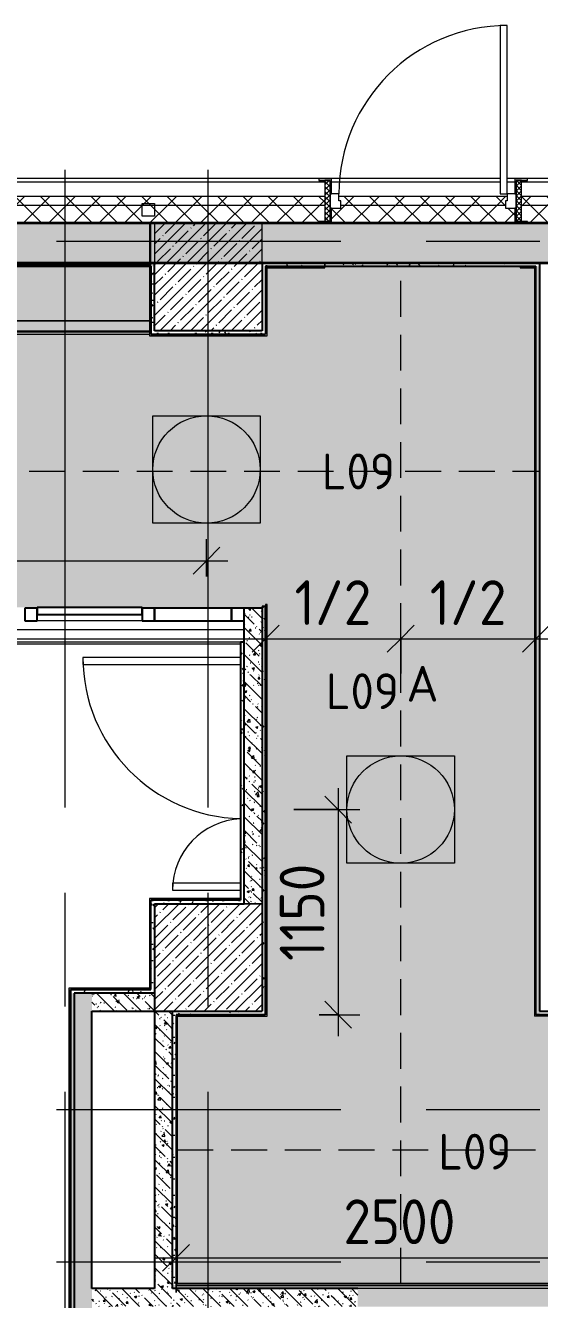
# Model space of a CAD drawing. Header units: millimetres. Extents: x 35802 to 233035, y -8553 to 29000.
# Drawn here: x 65439 to 68310, y 21089 to 28205 of the extents above; entities that cross this region are included whole.
import ezdxf

# ---------------------------------------------------------------- set-up
doc = ezdxf.new("R2010")
doc.units = ezdxf.units.MM
doc.linetypes.add('ADSK_Штрих_ш2 п1', pattern=[300, 200, -100])
doc.linetypes.add('Осевая', pattern=[3175, 635, -476.25, 1587.5, -476.25])
for name, color, linetype, lineweight in [('A-ANNO-DIMS', 7, 'Continuous', 9), ('A-ANNO-DIMS-100', 7, 'Continuous', 9), ('A-ANNO-NOTE', 7, 'Continuous', 9), ('A-DETL-1', 7, 'ADSK_Штрих_ш2 п1', 9), ('A-DOOR', 7, 'Continuous', 9), ('A-DOOR-1', 7, 'Continuous', 13), ('A-DOOR-FRAM', 7, 'Continuous', 9), ('A-DOOR-FRAM-1', 7, 'Continuous', 13), ('A-GLAZ', 7, 'Continuous', 9), ('A-GLAZ-1', 7, 'Continuous', 13), ('A-GLAZ-CURT', 7, 'Continuous', 9), ('A-GLAZ-CURT-1', 7, 'Continuous', 25), ('A-GLAZ-CWMG', 7, 'Continuous', 9), ('A-GLAZ-CWMG-1', 7, 'Continuous', 25), ('A-WALL', 7, 'Continuous', 9), ('E-LITE-EQPM-IDEN', 7, 'Continuous', 9), ('I-WALL', 7, 'Continuous', 9), ('S-COLS', 7, 'Continuous', 9), ('Оси', 7, 'Continuous', 9), ('Оси-2', 7, 'Осевая', 9)]:
    doc.layers.add(name, color=color, linetype=linetype, lineweight=lineweight)
doc.layers.add('A-CLNG-PATT-1', color=7, linetype='Continuous', lineweight=9, transparency=1)
for name, color, linetype, lineweight, true_color in [('A-WALL-1', 7, 'Continuous', 35, 0x3c3c3c), ('A-WALL-2', 7, 'Continuous', 25, 0x3c3c3c), ('A-WALL-3', 7, 'Continuous', 13, 0x3c3c3c), ('A-WALL-FNSH-1', 7, 'Continuous', 9, 0x3c3c3c), ('A-WALL-FNSH-2', 7, 'Continuous', 13, 0x3c3c3c), ('G-ANNO-TEXT-1', 1, 'Continuous', 9, 0xff0000)]:
    doc.layers.add(name, color=color, linetype=linetype, lineweight=lineweight, true_color=true_color)
doc.styles.add('GOST Common', font='GOST_Common.ttf', dxfattribs={"height": 200})
doc.styles.add('ISOCPEUR', font='isocpeur.ttf', dxfattribs={"width": 0.9, "height": 250})
doc.styles.add('ISOCPEUR_1', font='isocpeur.ttf', dxfattribs={"height": 200})
doc.dimstyles.new('ISO-2_5_0_9К_БОЛЬШОЙ', dxfattribs={"dimscale": 304.8, "dimtxt": 248.995294, "dimasz": 0.492126, "dimexe": 0.393701, "dimexo": 0.984252, "dimgap": 0, "dimtad": 1, "dimdec": 0, "dimrnd": 10, "dimzin": 0, "dimdsep": 46, "dimtxsty": 'ISOCPEUR', "dimblk1": 'OBLIQUE', "dimblk2": 'OBLIQUE', "dimsah": 1, "dimcen": 0.09, "dimdle": 0.393701, "dimazin": 0, "dimtfac": 1, "dimtdec": 4, "dimtix": 1, "dimtmove": 0, "dimatfit": 3, "dimfxl": 1, "dimtvp": 1, "dimtolj": 1, "dimtzin": 0, "dimarcsym": 2})
pattern_1 = [(45, (0, 0), (-57.02463, 57.02463), []), (45, (57.025, 0), (-57.02463, 57.02463), [100.806, -20.161, 3.353, -16.808])]
pattern_2 = [(135, (0, 0), (-75.43415, -75.43415), [106.68, -17.78, 3.556, -17.78]), (135, (0, 75.39), (-75.43415, -75.43415), []), (50, (0, 0), (127.52922, -11.15758), [13.335, -146.685]), (355, (0, 0), (-24.66966, 133.74002), [10.668, -117.348]), (100.451, (10.63, -0.93), (102.85973, 122.58178), [11.333, -124.663]), (46.184, (0, 35.56), (189.75516, -29.43036), [20.002, -220.027]), (96.636, (15.81, 33.1), (166.1822, 173.1996), [17, -186.995]), (351.184, (0, 35.56), (166.18393, 173.19757), [16.002, -176.022]), (21, (17.78, 26.67), (106.13027, -71.58603), [13.335, -146.685]), (326, (17.78, 26.67), (43.26188, 128.93175), [10.668, -117.348]), (71.451, (26.62, 20.7), (149.39198, 57.34505), [11.333, -124.663]), (37.5, (0, 0), (2.162228, 59.188357), [3.353, -112.573, 3.353, -115.773, -117.792]), (37.5, (0, 0), (2.162228, 59.188357), [-235.052, 3.353, -114.44]), (7.5, (0, 0), (46.773857, 70.12615), [3.353, -64.567, 3.353, -109.906, -44.894]), (7.5, (0, 0), (46.773857, 70.12615), [-181.178, 3.353, -41.542]), (327.5, (-39.65, 0), (94.91367, -4.010093), [3.353, -41.097, 3.353, -135.331, -184.023]), (327.5, (-39.65, 0), (94.91367, -4.010093), [-183.134, 3.353, -180.67]), (317.5, (-57.43, 0), (103.69057, 17.79882), [3.353, -54.432, 3.353, -88.748, -130.683]), (317.5, (-57.43, 0), (103.69057, 17.79882), [-149.885, 3.353, -127.33])]
pattern_3 = [(45, (0, 0), (-70.71068, 70.71068), []), (135, (0, 0), (-70.71068, -70.71068), [])]
pattern_4 = [(0, (0, 0), (121.92, 30.48), [10.058, -81.382, 10.058, -81.382, -487.68]), (0, (0, 0), (121.92, 30.48), [-182.88, 10.058, -172.822, 10.058, -81.382, -213.36]), (0, (0, 0), (121.92, 30.48), [-457.2, 10.058, -50.902, 10.058, -142.342]), (120, (45.72, 15.24), (-87.356454, 90.345817), [10.058, -81.382, 10.058, -81.382, -487.68]), (120, (45.72, 15.24), (-87.356454, 90.345817), [-182.88, 10.058, -172.822, 10.058, -81.382, -213.36]), (120, (45.72, 15.24), (-87.356454, 90.345817), [-457.2, 10.058, -50.902, 10.058, -142.342]), (240, (60.96, 76.2), (-34.563546, -120.825817), [10.058, -81.382, 10.058, -81.382, -487.68]), (240, (60.96, 76.2), (-34.563546, -120.825817), [-182.88, 10.058, -172.822, 10.058, -81.382, -213.36]), (240, (60.96, 76.2), (-34.563546, -120.825817), [-457.2, 10.058, -50.902, 10.058, -142.342])]

# ---------------------------------------------------------------- blocks, each defined once
blk = doc.blocks.new('Прямоугольный импост - 50 x 70 мм-24235515-План расстановки осветительного оборудования 1 этажа в осях 12-23')
at = {"layer": 'A-GLAZ-CWMG-1'}
for p, q in [((0, 35), (-70, 35)), ((-70, 35), (-70, -35)), ((0, -35), (0, 35)), ((-70, -35), (0, -35))]:
    blk.add_line(p, q, dxfattribs=at)
blk = doc.blocks.new('120_Окно_СКБ_3Ст - 120_Окно_СКБ_3Ст_5100-21641134-План расстановки осветительного оборудования 1 этажа в осях 12-23')
at = {"layer": 'A-GLAZ-1'}
for p, q in [((-2550, -75), (-2550, -5)), ((-2550, -5), (-2480, -5)), ((-2480, -5), (-2480, -75)), ((-1720, -75), (-1720, -5)), ((-1720, -5), (-1650, -5)), ((-1650, -5), (-1650, -75)), ((1650, -75), (1650, -5)), ((1650, -5), (1720, -5)), ((1720, -5), (1720, -75)), ((2480, -75), (2480, -5)), ((2480, -5), (2550, -5)), ((2550, -5), (2550, -75)), ((-2480, -75), (-2550, -75)), ((-1650, -75), (-1720, -75)), ((1720, -75), (1650, -75)), ((2550, -75), (2480, -75))]:
    blk.add_line(p, q, dxfattribs=at)
blk = doc.blocks.new('110_Дверь_СКБ_1Ст_Наружная - ДН-2д_л__ Дверь из подвала ЛК _900 мм в свету_ 3300-22851703-План расстановки осветительного оборудования 1 этажа в осях 12-23')
at = {"layer": 'A-DOOR'}
h = blk.add_hatch(dxfattribs=at)
h.set_pattern_fill('FP_58', color=256, style=0, pattern_type=2)
h.set_pattern_definition([(135, (1756.41, 199.685), (-14.14214, -14.14214), []), (225, (1756.41, 199.685), (14.14214, -14.14214), [])])
h.paths.add_polyline_path([(569.5, -105), (569.5, 125), (539.5, 125), (539.5, -105)])
at = {"layer": 'A-DOOR-FRAM'}
h = blk.add_hatch(dxfattribs=at)
h.set_pattern_fill('FP_59', color=256, style=0, pattern_type=2)
h.set_pattern_definition([(45, (-366.384, 199.685), (-14.1421, 14.1421), []), (135, (-366.384, 199.685), (-14.1421, -14.1421), [])])
h.paths.add_polyline_path([(-500.5, -105), (-500.5, 125), (-530.5, 125), (-530.5, -105)])
at = {"layer": 'A-DOOR'}
for p, q in [((-492.5, 133), (-562.5, 133)), ((-562.5, 133), (-562.5, 125)), ((-562.5, 125), (-500.5, 125)), ((-500.5, 125), (-500.5, 50)), ((-492.5, 50), (-492.5, 133)), ((601.5, 133), (531.5, 133)), ((531.5, 133), (531.5, 50)), ((539.5, 50), (539.5, 125)), ((539.5, 125), (601.5, 125)), ((601.5, 125), (601.5, 133)), ((-500.5, 50), (-492.5, 50)), ((531.5, 50), (539.5, 50)), ((-492.5, -30), (-500.5, -30)), ((-500.5, -30), (-500.5, -105)), ((-492.5, -113), (-492.5, -30)), ((539.5, -30), (531.5, -30)), ((531.5, -30), (531.5, -113)), ((539.5, -105), (539.5, -30)), ((-562.5, -105), (-562.5, -113)), ((-500.5, -105), (-562.5, -105)), ((-562.5, -113), (-492.5, -113)), ((531.5, -113), (601.5, -113)), ((601.5, -105), (539.5, -105)), ((601.5, -113), (601.5, -105))]:
    blk.add_line(p, q, dxfattribs=at)
blk.add_arc((489.5, 50), 940, 90, 180, dxfattribs=at)
at = {"layer": 'A-DOOR-1'}
for p, q in [((489.5, 990), (449.5, 990)), ((449.5, 990), (449.5, 50)), ((489.5, 50), (489.5, 990)), ((449.5, 50), (489.5, 50))]:
    blk.add_line(p, q, dxfattribs=at)
at = {"layer": 'A-DOOR-FRAM-1'}
for p, q in [((-500.5, 125), (-530.5, 125)), ((-530.5, 125), (-530.5, -105)), ((-500.5, -105), (-500.5, 125)), ((569.5, 125), (539.5, 125)), ((539.5, 125), (539.5, -105)), ((569.5, -105), (569.5, 125)), ((-450.5, 50), (-500.5, 50)), ((-500.5, 50), (-500.5, -30)), ((-450.5, 10), (-450.5, 50)), ((-440.5, 10), (-450.5, 10)), ((-440.5, -30), (-440.5, 10)), ((489.5, 10), (479.5, 10)), ((479.5, 10), (479.5, -30)), ((489.5, 50), (489.5, 10)), ((539.5, 50), (489.5, 50)), ((539.5, -30), (539.5, 50)), ((-500.5, -30), (-440.5, -30)), ((479.5, -30), (539.5, -30)), ((-530.5, -105), (-500.5, -105)), ((539.5, -105), (569.5, -105))]:
    blk.add_line(p, q, dxfattribs=at)
blk = doc.blocks.new('110_Дверь_СКБ_2Ст - Д-10а_ СОШ_Дв_1450x2100h_Горячий цех-25784455-План расстановки осветительного оборудования 1 этажа в осях 12-23')
at = {"layer": 'A-DOOR'}
for centre, radius, start, end in [((662.5, 50), 900, 90, 178.72242), ((-637.5, 50), 400, 2.88328, 90)]:
    blk.add_arc(centre, radius, start, end, dxfattribs=at)
at = {"layer": 'A-DOOR-1'}
for p, q in [((662.5, 950), (622.5, 950)), ((622.5, 950), (622.5, 70)), ((662.5, 70), (662.5, 950)), ((-637.5, 450), (-637.5, 70)), ((-597.5, 450), (-637.5, 450)), ((-597.5, 70), (-597.5, 450))]:
    blk.add_line(p, q, dxfattribs=at)
blk = doc.blocks.new('Системная панель - Сэндвич - 40мм-31693690-План расстановки осветительного оборудования 1 этажа в осях 12-23')
at = {"layer": 'A-GLAZ-CURT'}
for p in [(-542.5, -35), (-42.5, -40)]:
    blk.add_line(p, (-542.5, -40), dxfattribs=at)
at = {"layer": 'A-GLAZ-CURT-1'}
for p, q in [((542.5, 0), (-42.5, 0)), ((-42.5, 0), (-42.5, -40)), ((542.5, -40), (542.5, 0)), ((-42.5, -40), (542.5, -40))]:
    blk.add_line(p, q, dxfattribs=at)
blk = doc.blocks.new('Прямоугольный импост - 50 x 70 мм-23765997-План расстановки осветительного оборудования 1 этажа в осях 12-23')
at = {"layer": 'A-GLAZ-CWMG-1'}
for p, q in [((-35, 35), (35, 35)), ((-35, -35), (-35, 35)), ((35, 35), (35, -35)), ((35, -35), (-35, -35))]:
    blk.add_line(p, q, dxfattribs=at)
blk = doc.blocks.new('Прямоугольный импост - 50 x 70 мм-31693604-План расстановки осветительного оборудования 1 этажа в осях 12-23')
at = {"layer": 'A-GLAZ-CWMG'}
blk.add_line((66090, 24880), (65505, 24880), dxfattribs=at)
blk = doc.blocks.new('Прямоугольный импост - 50 x 70 мм-31693609-План расстановки осветительного оборудования 1 этажа в осях 12-23')
at = {"layer": 'A-GLAZ-CWMG-1'}
for p, q in [((66160, 24950), (66160, 24880)), ((66590, 24950), (66160, 24950)), ((66590, 24880), (66590, 24950)), ((66160, 24880), (66590, 24880))]:
    blk.add_line(p, q, dxfattribs=at)
blk = doc.blocks.new('Прямоугольный импост - 50 x 70 мм-31693849-План расстановки осветительного оборудования 1 этажа в осях 12-23')
at = {"layer": 'A-GLAZ-CWMG-1'}
for p, q in [((0, 35), (-70, 35)), ((-70, 35), (-70, -35)), ((0, -35), (0, 35)), ((-70, -35), (0, -35))]:
    blk.add_line(p, q, dxfattribs=at)
blk = doc.blocks.new('Зашивка приборов отопления10 - Зашивка приборов отопления-33278020-План расстановки осветительного оборудования 1 этажа в осях 12-23')
at = {"layer": 'A-WALL'}
for p, q in [((51578, 26555), (56922, 26555)), ((56922, 26555), (51578, 26555)), ((51578, 26480), (56922, 26480))]:
    blk.add_line(p, q, dxfattribs=at)
blk = doc.blocks.new('DIMBLOCK110-План расстановки осветительного оборудования 1 этажа в осях 12-23')
at = {"layer": 'A-ANNO-DIMS-100'}
for p, q in [((66280, 21128.1), (66280, 21442)), ((66160, 21322), (68781, 21322)), ((66280, 21322), (66280, 21128.1)), ((68781, 21328), (68781, 21202)), ((68781, 21322), (68781, 21328))]:
    blk.add_line(p, q, dxfattribs=at)
at = {"layer": 'A-ANNO-DIMS-100', "lineweight": 20}
for p, q in [((66280, 21322), (66355, 21397)), ((68781, 21322), (68856, 21397)), ((66280, 21322), (66205, 21247)), ((68781, 21322), (68706, 21247))]:
    blk.add_line(p, q, dxfattribs=at)
at = {"layer": 'A-ANNO-DIMS-100', "color": 0, "insert": (67214.5, 21648.6), "char_height": 250, "width": 758.478, "attachment_point": 1, "line_spacing_factor": 1.149209, "style": 'ISOCPEUR'}
blk.add_mtext('2500', dxfattribs=at)
blk = doc.blocks.new('_Oblique')
at = {"color": 0, "linetype": 'ByBlock', "lineweight": -2}
blk.add_line((-0.5, -0.5), (0.5, 0.5), dxfattribs=at)
blk = doc.blocks.new('DIMBLOCK260-План расстановки осветительного оборудования 1 этажа в осях 12-23')
at = {"layer": 'A-ANNO-DIMS-100'}
for p, q in [((62751, 25103.6), (62751, 25335.3)), ((66450, 25127.5), (66450, 25335.3)), ((62751, 25215.3), (66570, 25215.3)), ((62751, 25215.3), (62751, 25103.6)), ((66450, 25215.3), (66450, 25127.5))]:
    blk.add_line(p, q, dxfattribs=at)
at = {"layer": 'A-ANNO-DIMS-100', "lineweight": 20}
for p, q in [((62751, 25215.3), (62826, 25290.3)), ((66450, 25215.3), (66525, 25290.3)), ((62751, 25215.3), (62676, 25140.3)), ((66450, 25215.3), (66375, 25140.3))]:
    blk.add_line(p, q, dxfattribs=at)
at = {"layer": 'A-ANNO-DIMS-100', "color": 0, "insert": (64284.5, 25541.9), "char_height": 250, "width": 758.478, "attachment_point": 1, "line_spacing_factor": 1.149209, "style": 'ISOCPEUR'}
blk.add_mtext('3700', dxfattribs=at)
blk = doc.blocks.new('DIMBLOCK263-План расстановки осветительного оборудования 1 этажа в осях 12-23')
at = {"layer": 'A-ANNO-DIMS-100'}
for p, q in [((66780, 24585.9), (66780, 24899.8)), ((67535, 24585.9), (67535, 24899.8)), ((66660, 24779.8), (67535, 24779.8)), ((66780, 24779.8), (66780, 24585.9)), ((67535, 24779.8), (67535, 24585.9))]:
    blk.add_line(p, q, dxfattribs=at)
at = {"layer": 'A-ANNO-DIMS-100', "lineweight": 20}
for p, q in [((66780, 24779.8), (66855, 24854.8)), ((67535, 24779.8), (67610, 24854.8)), ((66780, 24779.8), (66705, 24704.8)), ((67535, 24779.8), (67460, 24704.8))]:
    blk.add_line(p, q, dxfattribs=at)
at = {"layer": 'A-ANNO-DIMS-100', "color": 0, "insert": (66942, 25106.4), "char_height": 250, "width": 517.144, "attachment_point": 1, "line_spacing_factor": 1.149209, "style": 'ISOCPEUR'}
blk.add_mtext('1/2', dxfattribs=at)
blk = doc.blocks.new('DIMBLOCK264-План расстановки осветительного оборудования 1 этажа в осях 12-23')
at = {"layer": 'A-ANNO-DIMS-100'}
for p, q in [((67535, 24585.9), (67535, 24899.8)), ((68290, 24585.9), (68290, 24899.8)), ((67535, 24779.8), (68410, 24779.8)), ((67535, 24779.8), (67535, 24585.9)), ((68290, 24779.8), (68290, 24585.9))]:
    blk.add_line(p, q, dxfattribs=at)
at = {"layer": 'A-ANNO-DIMS-100', "lineweight": 20}
for p, q in [((67535, 24779.8), (67610, 24854.8)), ((68290, 24779.8), (68365, 24854.8)), ((67535, 24779.8), (67460, 24704.8)), ((68290, 24779.8), (68215, 24704.8))]:
    blk.add_line(p, q, dxfattribs=at)
at = {"layer": 'A-ANNO-DIMS-100', "color": 0, "insert": (67697, 25106.4), "char_height": 250, "width": 517.144, "attachment_point": 1, "line_spacing_factor": 1.149209, "style": 'ISOCPEUR'}
blk.add_mtext('1/2', dxfattribs=at)
blk = doc.blocks.new('DIMBLOCK265-План расстановки осветительного оборудования 1 этажа в осях 12-23')
at = {"layer": 'A-ANNO-DIMS-100'}
for p, q in [((67185.5, 23945.5), (67185.5, 22560)), ((66937, 23825.5), (67305.5, 23825.5)), ((67185.5, 23825.5), (66937, 23825.5)), ((67080, 22680), (67305.5, 22680)), ((67185.5, 22680), (67080, 22680))]:
    blk.add_line(p, q, dxfattribs=at)
at = {"layer": 'A-ANNO-DIMS-100', "lineweight": 20}
for p, q in [((67185.5, 23825.5), (67110.5, 23900.5)), ((67185.5, 23825.5), (67260.5, 23750.5)), ((67185.5, 22680), (67110.5, 22755)), ((67185.5, 22680), (67260.5, 22605))]:
    blk.add_line(p, q, dxfattribs=at)
at = {"layer": 'A-ANNO-DIMS-100', "color": 0, "insert": (66858.9, 22979.8), "char_height": 250, "width": 655.049, "attachment_point": 1, "rotation": 90, "line_spacing_factor": 1.149209, "style": 'ISOCPEUR'}
blk.add_mtext('1150', dxfattribs=at)

msp = doc.modelspace()

# ---------------------------------------------------------------- hatches: boundary and pattern name
at = {"layer": 'A-CLNG-PATT-1'}
h = msp.add_hatch(color=256, dxfattribs=at)
h.paths.add_polyline_path([(84590, 20178), (84590, 21652), (82302, 21652), (82302, 22672), (68282, 22672), (68282, 26852), (68202, 26852), (68202, 26860), (67111, 26860), (67110, 26852), (66788, 26852), (66788, 26472), (66132, 26472), (66132, 26859), (60788, 26859), (60788, 26472), (60132, 26472), (60132, 26852), (57578, 26852), (57578, 25558), (57958, 25558), (57958, 24978), (58130, 24978), (58130, 24950), (58180, 24950), (58180, 24850), (58785, 24850), (58785, 24950), (58835, 24950), (58835, 24850), (59885, 24850), (59885, 24950), (59935, 24950), (59935, 24850), (60560, 24850), (60560, 24950), (60770, 24950), (60770, 24955), (61865, 24955), (61865, 24950), (61935, 24950), (61935, 24955), (63055, 24955), (63055, 24950), (63125, 24950), (63125, 24955), (64245, 24955), (64245, 24950), (64315, 24950), (64315, 24955), (65435, 24955), (65435, 24950), (65505, 24950), (65505, 24955), (66090, 24955), (66090, 24950), (66760, 24950), (66760, 24960), (66780, 24960), (66780, 24970.5), (66788, 24970.5), (66788, 22672), (66288, 22672), (66288, 21178), (78707.8, 21178), (78707.8, 20178), (83295.5, 20178), (83295.5, 20188), (83315.5, 20188), (83315.5, 20178)])
h.paths.add_polyline_path([(58140, 24810), (58140, 24850), (58130, 24850), (58130, 24810)])
h.paths.add_polyline_path([(60600, 24830), (60610, 24830), (60610, 24850), (60600, 24850)])
at = {"layer": 'A-WALL'}
h = msp.add_hatch(dxfattribs=at)
h.set_pattern_fill('FP_17', color=256, style=0, pattern_type=2)
h.set_pattern_definition(pattern_3)
h.paths.add_polyline_path([(84590, 27200), (84590, 27250), (68210, 27250), (68210, 27200), (83263.9, 27200)])
h.paths.add_polyline_path([(68120, 27200), (68120, 27225), (68130, 27225), (68130, 27250), (67190, 27250), (67190, 27225), (67200, 27225), (67200, 27200), (68028.4, 27200)])
h.paths.add_polyline_path([(67110, 27200), (67110, 27250), (42160, 27250), (42160, 27200), (66577.4, 27200)])
h = msp.add_hatch(dxfattribs=at)
h.set_pattern_fill('FP_17', color=256, style=0, pattern_type=2)
h.set_pattern_definition(pattern_3)
h.paths.add_polyline_path([(84590, 27100), (84590, 27200), (68210, 27200), (68210, 27110), (68242, 27110), (68242, 27102), (68172, 27102), (68172, 27185), (68120, 27185), (68120, 27200), (67200, 27200), (67200, 27185), (67148, 27185), (67148, 27102), (67078, 27102), (67078, 27110), (67110, 27110), (67110, 27200), (42160, 27200), (42160, 27100), (83263.9, 27100)])
at = {"layer": 'I-WALL'}
h = msp.add_hatch(dxfattribs=at)
h.set_pattern_fill('FP_1', color=256, style=0, pattern_type=2)
h.set_pattern_definition(pattern_1)
h.paths.add_polyline_path([(84200, 26880), (84200, 27100), (42780, 27100), (42780, 26900), (42760, 26900), (42760, 26880), (84100, 26880)])
h = msp.add_hatch(dxfattribs=at)
h.set_pattern_fill('FP_67', color=256, style=0, pattern_type=2)
h.set_pattern_definition(pattern_4)
h.paths.add_polyline_path([(66140, 26860), (66160, 26860), (66160, 26880), (60780, 26880), (60780, 26860), (65851.9, 26860)])
h = msp.add_hatch(dxfattribs=at)
h.set_pattern_fill('FP_67', color=256, style=0, pattern_type=2)
h.set_pattern_definition(pattern_4)
h.paths.add_polyline_path([(66140, 26480), (66160, 26480), (66160, 26860), (66140, 26859), (66140, 26569.1)])
h = msp.add_hatch(dxfattribs=at)
h.set_pattern_fill('FP_67', color=256, style=0, pattern_type=2)
h.set_pattern_definition(pattern_4)
h.paths.add_polyline_path([(66780, 26500), (66780, 26880), (66760, 26880), (66760, 26500)])
h = msp.add_hatch(dxfattribs=at)
h.set_pattern_fill('FP_67', color=256, style=0, pattern_type=2)
h.set_pattern_definition(pattern_4)
h.paths.add_polyline_path([(66788, 26860), (68310, 26860), (68310, 26880), (66780, 26880), (66780, 26860)])
h = msp.add_hatch(dxfattribs=at)
h.set_pattern_fill('FP_67', color=256, style=0, pattern_type=2)
h.set_pattern_definition(pattern_4)
h.paths.add_polyline_path([(68310, 22680), (68310, 26860), (68290, 26860), (68290, 22680)])
h = msp.add_hatch(dxfattribs=at)
h.set_pattern_fill('FP_67', color=256, style=0, pattern_type=2)
h.set_pattern_definition(pattern_4)
h.paths.add_polyline_path([(66160, 26480), (66780, 26480), (66780, 26500), (66160, 26500)])
h = msp.add_hatch(dxfattribs=at)
h.set_pattern_fill('FP_21', color=256, style=0, pattern_type=2)
h.set_pattern_definition(pattern_2)
h.paths.add_polyline_path([(66760, 23300), (66760, 24950), (66660, 24950), (66660, 23300)])
h = msp.add_hatch(dxfattribs=at)
h.set_pattern_fill('FP_67', color=256, style=0, pattern_type=2)
h.set_pattern_definition(pattern_4)
h.paths.add_polyline_path([(66780, 22700), (66780, 24960), (66760, 24960), (66760, 22700)])
h = msp.add_hatch(dxfattribs=at)
h.set_pattern_fill('FP_67', color=256, style=0, pattern_type=2)
h.set_pattern_definition(pattern_4)
h.paths.add_polyline_path([(66640, 23300), (66660, 23300), (66660, 24760), (66640, 24760), (66640, 23320)])
h = msp.add_hatch(dxfattribs=at)
h.set_pattern_fill('FP_67', color=256, style=0, pattern_type=2)
h.set_pattern_definition(pattern_4)
h.paths.add_polyline_path([(66640, 23300), (66640, 23320), (66140, 23320), (66140, 23300), (66577.4, 23300)])
h = msp.add_hatch(dxfattribs=at)
h.set_pattern_fill('FP_67', color=256, style=0, pattern_type=2)
h.set_pattern_definition(pattern_4)
h.paths.add_polyline_path([(66160, 22800), (66160, 23300), (66140, 23300), (66140, 22800)])
h = msp.add_hatch(dxfattribs=at)
h.set_pattern_fill('FP_67', color=256, style=0, pattern_type=2)
h.set_pattern_definition(pattern_4)
h.paths.add_polyline_path([(65710, 22800), (66140, 22800), (66140, 22820), (65690, 22820), (65690, 22800)])
h = msp.add_hatch(dxfattribs=at)
h.set_pattern_fill('FP_67', color=256, style=0, pattern_type=2)
h.set_pattern_definition(pattern_4)
h.paths.add_polyline_path([(65710, 15530), (65710, 22800), (65690, 22800), (65690, 15530)])
h = msp.add_hatch(dxfattribs=at)
h.set_pattern_fill('FP_21', color=256, style=0, pattern_type=2)
h.set_pattern_definition(pattern_2)
h.paths.add_polyline_path([(65810, 15550), (65810, 22800), (65710, 22800), (65710, 15550)])
h = msp.add_hatch(dxfattribs=at)
h.set_pattern_fill('FP_21', color=256, style=0, pattern_type=2)
h.set_pattern_definition(pattern_2)
h.paths.add_polyline_path([(65810, 22700), (66160, 22700), (66160, 22800), (65810, 22800)])
h = msp.add_hatch(dxfattribs=at)
h.set_pattern_fill('FP_21', color=256, style=0, pattern_type=2)
h.set_pattern_definition(pattern_2)
h.paths.add_polyline_path([(66260, 21150), (66260, 22700), (66160, 22700), (66160, 21150)])
h = msp.add_hatch(dxfattribs=at)
h.set_pattern_fill('FP_67', color=256, style=0, pattern_type=2)
h.set_pattern_definition(pattern_4)
h.paths.add_polyline_path([(66280, 21170), (66280, 22700), (66260, 22700), (66260, 21170)])
h = msp.add_hatch(dxfattribs=at)
h.set_pattern_fill('FP_67', color=256, style=0, pattern_type=2)
h.set_pattern_definition(pattern_4)
h.paths.add_polyline_path([(66577.4, 22680), (66780, 22680), (66780, 22700), (66280, 22700), (66280, 22680), (66288, 22680)])
h = msp.add_hatch(dxfattribs=at)
h.set_pattern_fill('FP_21', color=256, style=0, pattern_type=2)
h.set_pattern_definition(pattern_2)
h.paths.add_polyline_path([(67295, 21050), (67295, 21150), (65810, 21150), (65810, 21050), (65851.9, 21050)])
h = msp.add_hatch(dxfattribs=at)
h.set_pattern_fill('FP_67', color=256, style=0, pattern_type=2)
h.set_pattern_definition(pattern_4)
h.paths.add_polyline_path([(78579.8, 21150), (78679.8, 21150), (78679.8, 21170), (66260, 21170), (66260, 21150), (77459.9, 21150)])
h = msp.add_hatch(dxfattribs=at)
h.set_pattern_fill('FP_21', color=256, style=0, pattern_type=2)
h.set_pattern_definition(pattern_2)
h.paths.add_polyline_path([(78579.8, 21050), (78579.8, 21150), (70810, 21150), (70810, 21050), (77459.9, 21050)])
h.paths.add_polyline_path([(70204.9, 21050), (70310, 21050), (70310, 21150), (67295, 21150), (67295, 21050), (68753.9, 21050)])
at = {"layer": 'S-COLS'}
h = msp.add_hatch(dxfattribs=at)
h.set_pattern_fill('FP_1', color=256, style=0, pattern_type=2)
h.set_pattern_definition(pattern_1)
h.paths.add_polyline_path([(66160, 26500), (66760, 26500), (66760, 27100), (66160, 27100), (66160, 26569.1)])
h = msp.add_hatch(dxfattribs=at)
h.set_pattern_fill('FP_1', color=256, style=0, pattern_type=2)
h.set_pattern_definition(pattern_1)
h.paths.add_polyline_path([(66160, 22700), (66760, 22700), (66760, 23300), (66160, 23300)])

# ---------------------------------------------------------------- linework, layer by layer
at = {"layer": 'A-ANNO-NOTE'}
for p, q in [((66150, 26025), (66750, 26025)), ((66150, 25425), (66150, 26025)), ((66750, 26025), (66750, 25425)), ((66750, 25425), (66150, 25425)), ((67234.5, 24125.5), (67834.5, 24125.5)), ((67234.5, 23525.5), (67234.5, 24125.5)), ((67834.5, 24125.5), (67834.5, 23525.5)), ((67834.5, 23525.5), (67234.5, 23525.5))]:
    msp.add_line(p, q, dxfattribs=at)
for centre in [(66450, 25725), (67534.5, 23825.5)]:
    msp.add_circle(centre, 300, dxfattribs=at)
at = {"layer": 'A-DETL-1'}
for p, q in [((67535, 21178), (67535, 26860)), ((59160, 25715), (68310, 25715)), ((66288, 21925), (80009, 21925))]:
    msp.add_line(p, q, dxfattribs=at)
at = {"layer": 'A-WALL'}
for p, q in [((67110, 27250), (42160, 27250)), ((67110, 27200), (42160, 27200)), ((68130, 27250), (67190, 27250)), ((68120, 27200), (67200, 27200)), ((84590, 27250), (68210, 27250)), ((84590, 27200), (68210, 27200)), ((66660, 23300), (66760, 23300)), ((70310, 21150), (67295, 21150))]:
    msp.add_line(p, q, dxfattribs=at)
at = {"layer": 'A-WALL-1'}
for p, q in [((84200, 27100), (42780, 27100)), ((57550, 26880), (81350, 26880))]:
    msp.add_line(p, q, dxfattribs=at)
at = {"layer": 'A-WALL-2'}
for p, q in [((60780, 26860), (66140, 26860)), ((66140, 26860), (66140, 26480)), ((66160, 26500), (66160, 26880)), ((66760, 26880), (66760, 26500)), ((66780, 26860), (68290, 26860)), ((66788, 26860), (66780, 26860)), ((66780, 26860), (66780, 26480)), ((68290, 22680), (68290, 26860)), ((68310, 26880), (68310, 22700)), ((66140, 26480), (66780, 26480)), ((66760, 26500), (66160, 26500)), ((66760, 24950), (66660, 24950)), ((66660, 23300), (66660, 24950)), ((66780, 24960), (66760, 24960)), ((66760, 24960), (66760, 22700)), ((66780, 22680), (66780, 24960)), ((66660, 24760), (66640, 24760)), ((66640, 24760), (66640, 23320)), ((66640, 23320), (66140, 23320)), ((66140, 22820), (66140, 23320)), ((66160, 23300), (66160, 21150)), ((66160, 23300), (66660, 23300)), ((65690, 22820), (65690, 15530)), ((65690, 22820), (66140, 22820)), ((65710, 22800), (65710, 15550)), ((66160, 22800), (65710, 22800)), ((65810, 21150), (65810, 22700)), ((65810, 22700), (66760, 22700)), ((66260, 21150), (66260, 22700)), ((68310, 22700), (70310, 22700)), ((66280, 22680), (66280, 21170)), ((66780, 22680), (66280, 22680)), ((82310, 22680), (68290, 22680)), ((66160, 21150), (65810, 21150)), ((67295, 21150), (66260, 21150)), ((66280, 21170), (78699.8, 21170))]:
    msp.add_line(p, q, dxfattribs=at)
at = {"layer": 'A-WALL-3'}
for p, q in [((67110, 27330), (42160, 27330)), ((68090, 27330), (67148, 27330)), ((68172, 27330), (68130, 27330)), ((84590, 27330), (68210, 27330)), ((60760, 27100), (84590, 27100))]:
    msp.add_line(p, q, dxfattribs=at)
at = {"layer": 'A-WALL-FNSH-1'}
for p, q in [((68090, 27350), (42160, 27350)), ((84590, 27350), (68130, 27350))]:
    msp.add_line(p, q, dxfattribs=at)
at = {"layer": 'A-WALL-FNSH-2'}
for p, q in [((66132, 27100), (66132, 26472)), ((66140, 26860), (66140, 27100)), ((66140, 26867), (60788, 26867)), ((60788, 26859), (66140, 26859)), ((66780, 26852), (67111, 26852)), ((66788, 26472), (66788, 26860)), ((67110, 26880), (67110, 26860)), ((67111, 26852), (67111, 26880)), ((68202, 26860), (68202, 26852)), ((68202, 26852), (68282, 26852)), ((68282, 26852), (68282, 22672)), ((66132, 26472), (66788, 26472)), ((66788, 24970.5), (66780, 24970.5)), ((66780, 24970.5), (66780, 24960)), ((66788, 22672), (66788, 24970.5)), ((66640, 24760), (60730, 24760)), ((60738, 24752), (66640, 24752)), ((66132, 23328), (66132, 22820)), ((66640, 23328), (66132, 23328)), ((65682, 22828), (65682, 15522)), ((66140, 22828), (65682, 22828)), ((66288, 21178), (66288, 22672)), ((66288, 22672), (66788, 22672)), ((82310, 22672), (68282, 22672)), ((78707.8, 21178), (66288, 21178))]:
    msp.add_line(p, q, dxfattribs=at)
at = {"layer": 'I-WALL'}
for p, q in [((60788, 26500), (66132, 26500)), ((66132, 26492), (60788, 26492)), ((66660, 24830), (60710, 24830)), ((60710, 24780), (66660, 24780))]:
    msp.add_line(p, q, dxfattribs=at)
at = {"layer": 'S-COLS'}
for p, q in [((66760, 27100), (66160, 27100)), ((66160, 27100), (66160, 26500)), ((66760, 26500), (66760, 27100)), ((66160, 26500), (66760, 26500)), ((66660, 23300), (66160, 23300)), ((66160, 23300), (66160, 22700)), ((66760, 23300), (66660, 23300)), ((66760, 22700), (66760, 23300)), ((66160, 22700), (66760, 22700))]:
    msp.add_line(p, q, dxfattribs=at)
at = {"layer": 'Оси'}
for p, q in [((65660, 24898.1), (65660, 27398.1)), ((66460, 24898.1), (66460, 27398.1))]:
    msp.add_line(p, q, dxfattribs=at)
at = {"layer": 'Оси-2'}
for p, q in [((39101.6, 27000), (82250, 27000)), ((65660, 501), (65660, 24898.1)), ((66460, 501), (66460, 24898.1)), ((39101.6, 22150), (82250, 22150)), ((39101.6, 21300), (82250, 21300))]:
    msp.add_line(p, q, dxfattribs=at)

# ---------------------------------------------------------------- block references
at = {"layer": 'A-DOOR'}
msp.add_blockref('110_Дверь_СКБ_1Ст_Наружная - ДН-2д_л__ Дверь из подвала ЛК _900 мм в свету_ 3300-22851703-План расстановки осветительного оборудования 1 этажа в осях 12-23', (67640.5, 27215), dxfattribs=at)
at = {"layer": 'A-DOOR', "rotation": 89.99999999999982}
msp.add_blockref('110_Дверь_СКБ_2Ст - Д-10а_ СОШ_Дв_1450x2100h_Горячий цех-25784455-План расстановки осветительного оборудования 1 этажа в осях 12-23', (66710, 24012.5), dxfattribs=at)
at = {"layer": 'A-GLAZ'}
msp.add_blockref('120_Окно_СКБ_3Ст - 120_Окно_СКБ_3Ст_5100-21641134-План расстановки осветительного оборудования 1 этажа в осях 12-23', (63610, 27215), dxfattribs=at)
at = {"layer": 'A-GLAZ-CURT', "rotation": 180}
msp.add_blockref('Системная панель - Сэндвич - 40мм-31693690-План расстановки осветительного оборудования 1 этажа в осях 12-23', (66047.5, 24915), dxfattribs=at)
at = {"layer": 'A-GLAZ-CWMG', "extrusion": (0, 0, -1)}
msp.add_blockref('Прямоугольный импост - 50 x 70 мм-23765997-План расстановки осветительного оборудования 1 этажа в осях 12-23', (-65470, 24915), dxfattribs=at)
at = {"layer": 'A-GLAZ-CWMG'}
for name, p in [('Прямоугольный импост - 50 x 70 мм-31693849-План расстановки осветительного оборудования 1 этажа в осях 12-23', (66160, 24915)), ('Прямоугольный импост - 50 x 70 мм-31693609-План расстановки осветительного оборудования 1 этажа в осях 12-23', (0, 0)), ('Прямоугольный импост - 50 x 70 мм-24235515-План расстановки осветительного оборудования 1 этажа в осях 12-23', (66660, 24915)), ('Прямоугольный импост - 50 x 70 мм-31693604-План расстановки осветительного оборудования 1 этажа в осях 12-23', (0, 0))]:
    msp.add_blockref(name, p, dxfattribs=at)
at = {"layer": 'A-WALL'}
msp.add_blockref('Зашивка приборов отопления10 - Зашивка приборов отопления-33278020-План расстановки осветительного оборудования 1 этажа в осях 12-23', (9210, 0), dxfattribs=at)

# ---------------------------------------------------------------- texts
at = {"layer": 'E-LITE-EQPM-IDEN', "char_height": 200, "width": 529.114, "attachment_point": 1, "style": 'GOST Common'}
for insert in [(67094.4, 25814.3), (67116.9, 24586.4), (67744.9, 22014.8)]:
    msp.add_mtext('L09', dxfattribs=dict(at, insert=insert))
at = {"layer": 'G-ANNO-TEXT-1', "insert": (67566.6, 24628.2), "char_height": 200, "width": 224.472, "attachment_point": 1, "style": 'ISOCPEUR_1'}
msp.add_mtext('\\fISOCPEUR|b0|i0|c204|p34|;А', dxfattribs=at)

# ---------------------------------------------------------------- dimensions: what is measured, and where the dimension line sits
at = {"layer": 'A-ANNO-DIMS'}
for base, p1, p2, override, picture, middle in [((66450, 25215.3), (62751, 25403.6), (66450, 25427.5), {"dimpost": '<>', "dimfxl": 3699.077443}, 'DIMBLOCK260-План расстановки осветительного оборудования 1 этажа в осях 12-23', (64600.5, 25340.3)), ((68781, 21322), (66280, 21428.1), (68781, 21628), {"dimpost": '<>', "dimfxl": 2508.978535}, 'DIMBLOCK110-План расстановки осветительного оборудования 1 этажа в осях 12-23', (67530.5, 21447))]:
    dim = msp.add_linear_dim(base=base, p1=p1, p2=p2, dimstyle='ISO-2_5_0_9К_БОЛЬШОЙ', override=override, dxfattribs=at)
    dim.commit()
    dim.dimension.update_dxf_attribs({"geometry": picture, "text_midpoint": middle})
for base, p1, p2, picture, middle in [((67535, 24779.8), (66780, 24885.9), (67535, 24885.9), 'DIMBLOCK263-План расстановки осветительного оборудования 1 этажа в осях 12-23', (67157.5, 24904.8)), ((68290, 24779.8), (67535, 24885.9), (68290, 24885.9), 'DIMBLOCK264-План расстановки осветительного оборудования 1 этажа в осях 12-23', (67912.5, 24904.8))]:
    dim = msp.add_linear_dim(base=base, p1=p1, p2=p2, text='1/2', dimstyle='ISO-2_5_0_9К_БОЛЬШОЙ', override={"dimpost": '<>', "dimfxl": 755}, dxfattribs=at)
    dim.commit()
    dim.dimension.update_dxf_attribs({"geometry": picture, "text_midpoint": middle})
dim = msp.add_linear_dim(base=(67185.54178, 22679.99991), p1=(67237, 23825.49992), p2=(66780, 22679.99991), angle=90, dimstyle='ISO-2_5_0_9К_БОЛЬШОЙ', override={"dimpost": '<>', "dimfxl": 1233.296098}, dxfattribs=at)
dim.commit()
dim.dimension.update_dxf_attribs({"geometry": 'DIMBLOCK265-План расстановки осветительного оборудования 1 этажа в осях 12-23', "text_midpoint": (67060.54178, 23252.74992)})

doc.saveas('drawing.dxf')
